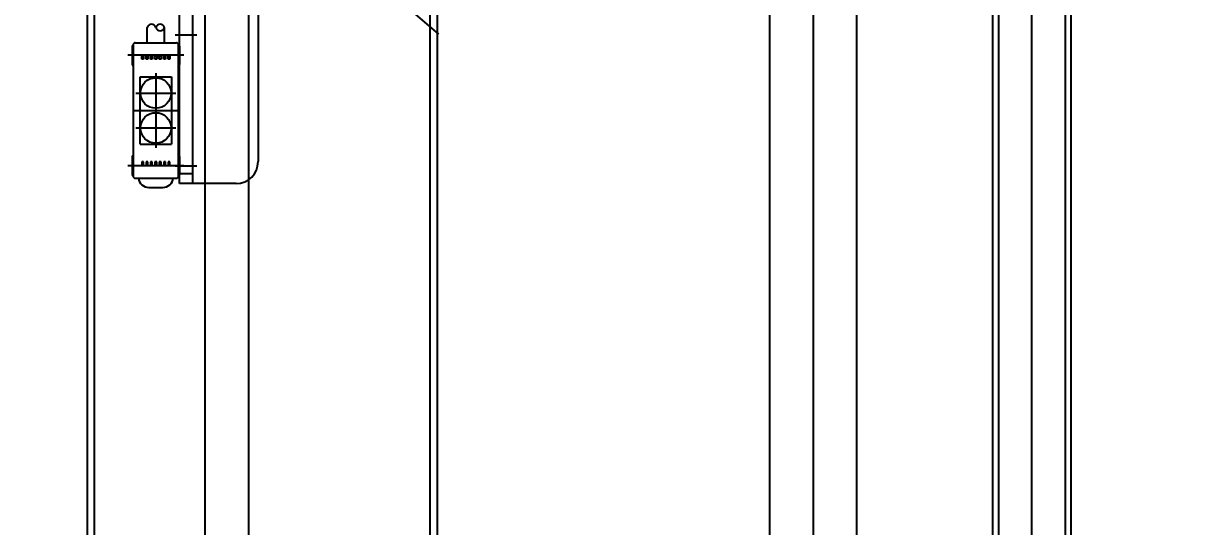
# Model space of a CAD drawing. Header units: inches. Extents: x 0 to 77285, y -118 to 40065.
# Drawn here: x 14636.9 to 14902.9, y 25856 to 25971.2 of the extents above; entities that cross this region are included whole.
import ezdxf

# ---------------------------------------------------------------- set-up
doc = ezdxf.new("R2010")
doc.units = ezdxf.units.IN
doc.header["$LTSCALE"] = 5
doc.header["$MEASUREMENT"] = 0
doc.layers.add('A', color=8, linetype='Continuous')
doc.styles.add('SCI', font='')
doc.styles.get('SCI').set_extended_font_data('Gulim')
doc.dimstyles.new('SCH', dxfattribs={"dimtxt": 2.5, "dimasz": 2, "dimexe": 1.25, "dimexo": 0.625, "dimtad": 1, "dimdec": 8, "dimtxsty": 'SCI', "dimcen": 2.5, "dimclrd": 4, "dimclre": 4, "dimclrt": 7, "dimadec": 8, "dimazin": 2, "dimtfac": 1, "dimtdec": 8, "dimtmove": 0, "dimatfit": 3, "dimfxl": 1, "dimarcsym": 0})

# ---------------------------------------------------------------- blocks, each defined once
blk = doc.blocks.new('A$Cc399747e')
at = {"ltscale": 5}
for p, q in [((2551.79, 71), (2551.79, 1381)), ((2630.19, 1381), (2630.19, 71)), ((2631.79, 1381), (2631.79, 71)), ((2604.99, 71), (2604.99, 1111)), ((2553.39, 1101), (2553.39, 71)), ((2594.99, 71), (2594.99, 1096))]:
    blk.add_line(p, q, dxfattribs=at)
at = {"ltscale": 3}
blk.add_line((2415.79, 903.5), (2415.79, 95.5), dxfattribs=at)
for p, q in [((2465.79, 137), (2465.79, 875)), ((2455.79, 871.5), (2455.79, 140.5)), ((2475.79, 140.5), (2475.79, 871.5)), ((2406.79, 868.15), (2406.79, 148.85)), ((2408.15, 147.5), (2408.15, 869.5)), ((2423.44, 147.5), (2423.44, 869.5)), ((2424.79, 148.85), (2424.79, 868.15)), ((2620.89, 340.8), (2611.49, 340.8)), ((2617.79, 342.9), (2614.59, 342.9)), ((2609.79, 338), (2622.59, 338)), ((2610.79, 335.8), (2610.79, 340)), ((2610.99, 340.3), (2610.99, 310.3)), ((2610.99, 340.2), (2610.99, 340.2)), ((2621.39, 310.3), (2621.39, 340.3)), ((2621.39, 340.2), (2621.39, 340.2)), ((2621.59, 335.8), (2621.59, 340)), ((2612.99, 337.7), (2612.99, 337.05)), ((2613.39, 337.7), (2612.99, 337.7)), ((2612.99, 337.05), (2613.39, 337.05)), ((2613.39, 337.05), (2613.39, 337.7)), ((2613.99, 337.7), (2613.99, 337.05)), ((2614.39, 337.7), (2613.99, 337.7)), ((2613.99, 337.05), (2614.39, 337.05)), ((2614.39, 337.05), (2614.39, 337.7)), ((2614.99, 337.7), (2614.99, 337.05)), ((2615.39, 337.7), (2614.99, 337.7)), ((2614.99, 337.05), (2615.39, 337.05)), ((2615.39, 337.05), (2615.39, 337.7)), ((2615.99, 337.7), (2615.99, 337.05)), ((2616.39, 337.7), (2615.99, 337.7)), ((2615.99, 337.05), (2616.39, 337.05)), ((2616.39, 337.05), (2616.39, 337.7)), ((2616.99, 337.7), (2616.99, 337.05)), ((2617.39, 337.7), (2616.99, 337.7)), ((2616.99, 337.05), (2617.39, 337.05)), ((2617.39, 337.05), (2617.39, 337.7)), ((2617.99, 337.7), (2617.99, 337.05)), ((2618.39, 337.7), (2617.99, 337.7)), ((2617.99, 337.05), (2618.39, 337.05)), ((2618.39, 337.05), (2618.39, 337.7)), ((2618.99, 337.7), (2618.99, 337.05)), ((2619.39, 337.7), (2618.99, 337.7)), ((2618.99, 337.05), (2619.39, 337.05)), ((2619.39, 337.05), (2619.39, 337.7)), ((2619.79, 333), (2612.59, 333)), ((2612.59, 317.6), (2612.59, 333)), ((2616.19, 324.75), (2616.19, 333.85)), ((2619.79, 333), (2619.79, 317.6)), ((2620.74, 329.3), (2611.64, 329.3)), ((2621.39, 325.3), (2610.99, 325.3)), ((2616.19, 316.75), (2616.19, 325.85)), ((2620.74, 321.3), (2611.64, 321.3)), ((2619.79, 317.6), (2612.59, 317.6)), ((2610.79, 310.6), (2610.79, 314.8)), ((2610.99, 315), (2610.99, 315)), ((2621.39, 315), (2621.39, 315)), ((2621.59, 310.6), (2621.59, 314.8)), ((2622.59, 312.6), (2609.79, 312.6)), ((2612.99, 313.55), (2613.39, 313.55)), ((2612.99, 312.9), (2612.99, 313.55)), ((2613.39, 312.9), (2612.99, 312.9)), ((2613.39, 313.55), (2613.39, 312.9)), ((2613.99, 313.55), (2614.39, 313.55)), ((2613.99, 312.9), (2613.99, 313.55)), ((2614.39, 312.9), (2613.99, 312.9)), ((2614.39, 313.55), (2614.39, 312.9)), ((2614.99, 313.55), (2615.39, 313.55)), ((2614.99, 312.9), (2614.99, 313.55)), ((2615.39, 312.9), (2614.99, 312.9)), ((2615.39, 313.55), (2615.39, 312.9)), ((2615.99, 313.55), (2616.39, 313.55)), ((2615.99, 312.9), (2615.99, 313.55)), ((2616.39, 312.9), (2615.99, 312.9)), ((2616.39, 313.55), (2616.39, 312.9)), ((2616.99, 313.55), (2617.39, 313.55)), ((2616.99, 312.9), (2616.99, 313.55)), ((2617.39, 312.9), (2616.99, 312.9)), ((2617.39, 313.55), (2617.39, 312.9)), ((2617.99, 313.55), (2618.39, 313.55)), ((2617.99, 312.9), (2617.99, 313.55)), ((2618.39, 312.9), (2617.99, 312.9)), ((2618.39, 313.55), (2618.39, 312.9)), ((2618.99, 313.55), (2619.39, 313.55)), ((2618.99, 312.9), (2618.99, 313.55)), ((2619.39, 312.9), (2618.99, 312.9)), ((2619.39, 313.55), (2619.39, 312.9)), ((2610.99, 310.4), (2610.99, 310.4)), ((2620.89, 309.8), (2611.49, 309.8)), ((2614.19, 309.8), (2614.19, 306.32)), ((2618.19, 309.8), (2618.19, 306.32)), ((2621.39, 310.4), (2621.39, 310.4)), ((2562.95, 297.97), (2551.53, 307.83))]:
    blk.add_line(p, q)
at = {"ltscale": 1.5}
for p, q in [((2597.79, 342), (2610.79, 342)), ((2607.79, 205), (2607.79, 342)), ((2610.79, 342), (2610.79, 202)), ((2611.79, 338), (2606.79, 338)), ((2610.79, 339.75), (2607.79, 339.75)), ((2592.79, 202), (2592.79, 337)), ((2611.79, 308), (2606.79, 308))]:
    blk.add_line(p, q, dxfattribs=at)
for centre in [(2616.19, 329.3), (2616.19, 321.3)]:
    blk.add_circle(centre, 3.5)
blk.add_arc((2597.79, 337), 5, 90, 180, dxfattribs=at)
for centre, radius, start, end in [((2611.49, 340.3), 0.5, 90, 180), ((2614.59, 340.5), 2.4, 90, 172.8192), ((2617.79, 340.5), 2.4, 7.1808, 90), ((2620.89, 340.3), 0.5, 360, 90), ((2610.99, 340), 0.2, 90, 180), ((2621.39, 340), 0.2, 0, 90), ((2610.99, 335.8), 0.2, 180, 270), ((2621.39, 335.8), 0.2, 270, 0), ((2610.99, 314.8), 0.2, 90, 180), ((2621.39, 314.8), 0.2, 0, 90), ((2610.99, 310.6), 0.2, 180, 270), ((2611.49, 310.3), 0.5, 180, 270), ((2620.89, 310.3), 0.5, 270, 360), ((2621.39, 310.6), 0.2, 270, 0), ((2615.19, 306.01), 1.05, 17.2585, 162.7415), ((2615.19, 306.63), 1.05, 197.2585, 342.7415), ((2617.19, 306.63), 1.05, 197.2585, 342.7415)]:
    blk.add_arc(centre, radius, start, end)
blk = doc.blocks.new('*D366')
at = {"color": 4, "lineweight": -2, "transparency": 16777216}
for p, q in [((12554.65, 23925.55), (12554.65, 28076.14)), ((17979.65, 23925.05), (17979.65, 28076.14)), ((12714.65, 27976.14), (17819.65, 27976.14))]:
    blk.add_line(p, q, dxfattribs=at)
at = {"color": 4, "transparency": 16777216}
for points in [[(12714.65, 28002.81), (12714.65, 27949.48), (12554.65, 27976.14)], [(17819.65, 28002.81), (17819.65, 27949.48), (17979.65, 27976.14)]]:
    blk.add_solid(points, dxfattribs=at)
at = {"layer": 'Defpoints', "color": 0, "transparency": 16777216}
for p in [(17979.65, 27976.14), (12554.65, 23875.55), (17979.65, 23875.05)]:
    blk.add_point(p, dxfattribs=at)
at = {"color": 7, "transparency": 16777216, "insert": (15267.15, 28128.81), "char_height": 200, "attachment_point": 5, "style": 'SCI'}
blk.add_mtext('5425', dxfattribs=at)
blk = doc.blocks.new('*D367')
at = {"color": 4, "lineweight": -2, "transparency": 16777216}
for p, q in [((12554.65, 23925.55), (12554.65, 29140.68)), ((21064.65, 23433.05), (21064.65, 29140.68)), ((12714.65, 29040.68), (20904.65, 29040.68))]:
    blk.add_line(p, q, dxfattribs=at)
at = {"color": 4, "transparency": 16777216}
for points in [[(12714.65, 29067.34), (12714.65, 29014.01), (12554.65, 29040.68)], [(20904.65, 29067.34), (20904.65, 29014.01), (21064.65, 29040.68)]]:
    blk.add_solid(points, dxfattribs=at)
at = {"layer": 'Defpoints', "color": 0, "transparency": 16777216}
for p in [(21064.65, 29040.68), (12554.65, 23875.55), (21064.65, 23383.05)]:
    blk.add_point(p, dxfattribs=at)
at = {"color": 7, "transparency": 16777216, "insert": (16809.65, 29193.47), "char_height": 200, "attachment_point": 5, "style": 'SCI'}
blk.add_mtext('8510', dxfattribs=at)
blk = doc.blocks.new('*D374')
at = {"color": 4, "lineweight": -2, "transparency": 16777216}
for p, q in [((12554.65, 23925.55), (12554.65, 30215.88)), ((37924.65, 23433.05), (37924.65, 30215.88)), ((12714.65, 30115.88), (37764.65, 30115.88))]:
    blk.add_line(p, q, dxfattribs=at)
at = {"color": 4, "transparency": 16777216}
for points in [[(12714.65, 30142.54), (12714.65, 30089.21), (12554.65, 30115.88)], [(37764.65, 30142.54), (37764.65, 30089.21), (37924.65, 30115.88)]]:
    blk.add_solid(points, dxfattribs=at)
at = {"layer": 'Defpoints', "color": 0, "transparency": 16777216}
for p in [(37924.65, 30115.88), (12554.65, 23875.55), (37924.65, 23383.05)]:
    blk.add_point(p, dxfattribs=at)
at = {"color": 7, "transparency": 16777216, "insert": (25239.65, 30268.54), "char_height": 200, "attachment_point": 5, "style": 'SCI'}
blk.add_mtext('25370', dxfattribs=at)

msp = doc.modelspace()

# ---------------------------------------------------------------- block references
at = {"layer": 'A', "rotation": 180}
msp.add_blockref('A$Cc399747e', (17283.44187244, 26276.55060516), dxfattribs=at)

# ---------------------------------------------------------------- dimensions: what is measured, and where the dimension line sits
for base, p2, picture, middle in [((37924.649780898, 30115.8761734788), (37924.649780898, 23383.0504762948), '*D374', (25239.649780898, 30268.5392893244)), ((21064.649780898, 29040.6754827387), (21064.649780898, 23383.0504762948), '*D367', (16809.649780898, 29193.4717543765)), ((17979.649780898, 27976.1433020648), (17979.649780898, 23875.0504762948), '*D366', (15267.149780898, 28128.8064179103))]:
    dim = msp.add_linear_dim(base=base, p1=(12554.649780898, 23875.5504762968), p2=p2, dimstyle='SCH', override={"dimscale": 80})
    dim.commit()
    dim.dimension.update_dxf_attribs({"geometry": picture, "text_midpoint": middle})

doc.saveas('drawing.dxf')
